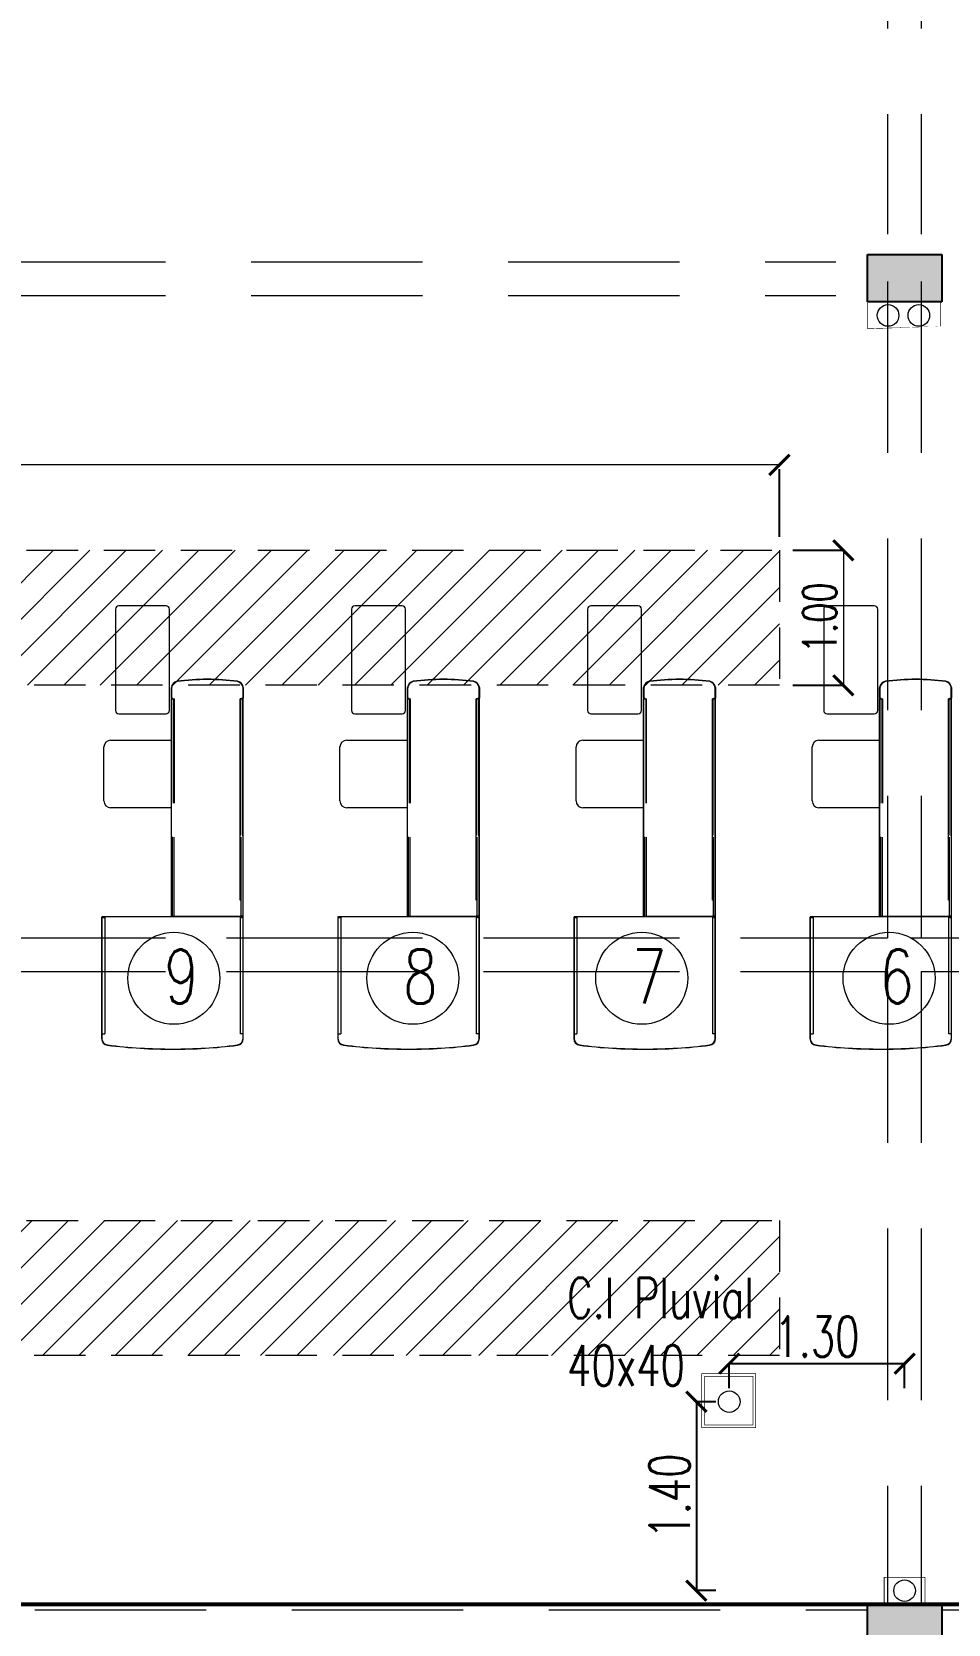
# Model space of a CAD drawing. Header units: millimetres. Extents: x 2828 to 3406, y 849 to 1266.
# Drawn here: x 2930.47 to 2937.26, y 1096.51 to 1108.31 of the extents above; entities that cross this region are included whole.
import ezdxf

# ---------------------------------------------------------------- set-up
doc = ezdxf.new("R2010")
doc.units = ezdxf.units.MM
doc.header["$PDMODE"] = 34
doc.header["$PDSIZE"] = -10
doc.linetypes.add('DASHDOT', pattern=[1, 0.5, -0.25, 0, -0.25])
doc.linetypes.add('DASHED', pattern=[19.049999999999997, 12.7, -6.35])
doc.layers.get('DEFPOINTS').update_dxf_attribs({"lineweight": 5})
for name, color, linetype, lineweight in [('0.05', 64, 'Continuous', 5), ('0.15', 41, 'Continuous', 13), ('0.2', 4, 'Continuous', 15), ('0.30', 1, 'Continuous', 25), ('arq cotas', 152, 'Continuous', 13), ('columnas', 12, 'Continuous', 20), ('EQUIPAMIENTO', 4, 'Continuous', 15), ('proyecciones', 221, 'DASHED', 5)]:
    doc.layers.add(name, color=color, linetype=linetype, lineweight=lineweight)
doc.layers.add('lucernarios nuevos', color=252, linetype='DASHED', lineweight=9, true_color=0x696969)
doc.layers.add('texto pluviales', color=52, linetype='Continuous')
doc.styles.add('100', font='romans.shx', dxfattribs={"width": 0.75, "height": 0.2})
doc.styles.add('250-cts', font='romans.shx', dxfattribs={"width": 0.7, "height": 0.25})
doc.dimstyles.new('250', dxfattribs={"dimtxt": 0.3, "dimasz": 0.15, "dimexe": 0, "dimexo": 0.1, "dimgap": 0.05, "dimtad": 1, "dimzin": 0, "dimdsep": 46, "dimtxsty": '250-cts', "dimblk": 'ARCHTICK', "dimcen": 0.02, "dimclrd": 256, "dimclre": 256, "dimclrt": 256, "dimazin": 0, "dimtfac": 1, "dimtofl": 0, "dimtmove": 1, "dimatfit": 0, "dimldrblk": 'OPEN90', "dimfxl": 1, "dimtolj": 1, "dimtzin": 0, "dimlwd": -1, "dimarcsym": 0})

# ---------------------------------------------------------------- blocks, each defined once
blk = doc.blocks.new('caja standard arneg 4')
for p, q in [((260.0725468676841, -108.4365185258821), (260.0725468676841, -108.3586691970213)), ((260.0725468676841, -108.4365185258821), (260.0725468676841, -108.3761218026084)), ((260.0741468676841, -108.3587589822835), (260.0741468676841, -108.4331456229312)), ((260.0741468676841, -108.3587589822835), (260.0741468676841, -108.4281456229312)), ((260.0741468676841, -108.4365185258821), (260.0741468676841, -108.3587589822832)), ((260.0741468676841, -108.4365185258821), (260.0741468676841, -108.3761218026084)), ((260.0747468676841, -108.4371185258819), (260.074746867684, -108.3597318852336)), ((260.603746867684, -108.4371185258819), (260.603746867684, -108.3597318852336)), ((260.6041468676842, -108.3587589822835), (260.6041468676842, -108.4331456229312)), ((260.6041468676842, -108.3587589822833), (260.6041468676842, -108.4365185258821)), ((260.6041468676842, -108.3761218026084), (260.6041468676842, -108.4365185258821)), ((260.6057468676842, -108.3586691970218), (260.6057468676842, -108.4365185258821)), ((260.6057468676842, -108.3761218026084), (260.6057468676842, -108.4365185258821)), ((260.0725468676841, -108.6472599543344), (260.0725468676841, -108.4429185258821)), ((260.0741468676842, -108.6472599543344), (260.0741468676842, -108.4413185258821)), ((260.0741468676842, -108.4413185258821), (260.0955468676842, -108.4413185258821)), ((260.0757468676841, -108.4381185258819), (260.0747468676841, -108.4371185258819)), ((260.0757468676841, -108.569318525882), (260.0757468676841, -108.4381185258819)), ((260.0845468676841, -108.4381185258821), (260.0757468676841, -108.4381185258821)), ((260.0845468676841, -108.4381185258821), (260.0757468676841, -108.4381185258821)), ((260.0845468676841, -108.4397185258822), (260.0757468676841, -108.4397185258822)), ((260.0845468676842, -108.4397185258821), (260.0757468676842, -108.4397185258821)), ((260.0845468676841, -108.4397185258822), (260.0757468676841, -108.4397185258822)), ((260.0757468676842, -108.6472599543344), (260.0757468676842, -108.4413185258821)), ((260.0845468676842, -108.4413185258821), (260.0757468676842, -108.4413185258821)), ((260.0845468676841, -108.4397185258822), (260.0845468676841, -108.4381185258822)), ((260.0845468676841, -108.4397185258822), (260.0845468676841, -108.4381185258822)), ((260.0845468676842, -108.4397185258821), (260.0845468676841, -108.4413185258821)), ((260.0907468676842, -108.6472599543344), (260.0907468676842, -108.4413185258821)), ((260.0955468676842, -108.6472599543344), (260.0955468676842, -108.4413185258821)), ((260.6041468676842, -108.4413185258821), (260.5827468676842, -108.4413185258821)), ((260.5827468676842, -108.6472599543344), (260.5827468676842, -108.4413185258821)), ((260.5875468676842, -108.6472599543344), (260.5875468676842, -108.4413185258821)), ((260.6025468676842, -108.4381185258821), (260.5937468676842, -108.4381185258821)), ((260.5937468676842, -108.4397185258821), (260.5937468676842, -108.4381185258821)), ((260.6025468676842, -108.4381185258821), (260.5937468676842, -108.4381185258821)), ((260.5937468676842, -108.4397185258821), (260.5937468676842, -108.4381185258821)), ((260.5937468676842, -108.4397185258821), (260.6025468676842, -108.4397185258821)), ((260.5937468676842, -108.4397185258821), (260.5937468676843, -108.4413185258821)), ((260.5937468676842, -108.4397185258821), (260.6025468676842, -108.4397185258821)), ((260.5937468676842, -108.4397185258821), (260.6025468676842, -108.4397185258821)), ((260.5937468676842, -108.4413185258821), (260.6025468676842, -108.4413185258821)), ((260.6025468676842, -108.6472599543344), (260.6025468676842, -108.4413185258821)), ((260.6027468676839, -108.4381185258819), (260.603746867684, -108.4371185258819)), ((260.6027468676839, -108.569318525882), (260.6027468676839, -108.4381185258819)), ((260.6041468676842, -108.6472599543344), (260.6041468676842, -108.4413185258821)), ((260.6057468676842, -108.6472599543344), (260.6057468676842, -108.4429185258821)), ((260.0725468676841, -109.2137833689348), (260.0725468676841, -108.6472599543344)), ((260.0741468676842, -109.2137833689348), (260.0741468676842, -108.6472599543344)), ((260.0757468676841, -109.2137833689348), (260.0757468676842, -108.6472599543344)), ((260.0757468676842, -109.2137833689348), (260.0757468676842, -108.6472599543344)), ((260.0907468676842, -109.2137833689348), (260.0907468676842, -108.6472599543344)), ((260.0955468676842, -109.2137833689348), (260.0955468676842, -108.6472599543344)), ((260.5827468676842, -109.2137833689348), (260.5827468676842, -108.6472599543344)), ((260.5875468676842, -109.2137833689348), (260.5875468676842, -108.6472599543344)), ((260.6025468676842, -109.2137833689348), (260.6025468676842, -108.6472599543344)), ((260.6027468676841, -109.2137833689348), (260.6027468676839, -108.6472599543344)), ((260.6041468676842, -109.2137833689348), (260.6041468676842, -108.6472599543344)), ((260.6057468676842, -109.2137833689348), (260.6057468676842, -108.6472599543344)), ((259.6225468676842, -108.7481452625946), (260.0725468676841, -108.7481452625946)), ((260.0725468676842, -108.7481452625946), (260.0725468676842, -109.2137833689348)), ((259.5725468676842, -109.1981452625946), (259.5725468676842, -108.7981452625946)), ((260.0725468676841, -110.0526919293177), (260.0725468676841, -109.2137833689348)), ((260.0741468676842, -110.0526919293177), (260.0741468676842, -109.2137833689348)), ((260.5827468676842, -109.9323185258821), (260.5827468676842, -109.2137833689348)), ((260.5875468676842, -109.4503185258821), (260.5875468676842, -109.2137833689348)), ((260.6025468676842, -109.4553185258821), (260.6025468676842, -109.2137833689348)), ((260.6041468676842, -110.0526919293177), (260.6041468676842, -109.2137833689348)), ((260.6057468676843, -110.0526919293177), (260.6057468676842, -109.2137833689348)), ((260.0725468676842, -109.2481452625946), (259.6225468676842, -109.2481452625946)), ((260.0786468676842, -109.4642919293177), (260.0786468676842, -110.0542919293177)), ((260.0907468676842, -109.465318525882), (260.0907468676842, -110.0521185258821)), ((260.5875468676842, -109.465318525882), (260.5875468676842, -110.0521185258821)), ((260.6016468676842, -109.4642919293177), (260.6016468676842, -110.0542919293177)), ((260.5875468676842, -109.9323185258821), (260.5827468676842, -109.9323185258821)), ((260.6041468676843, -110.0573919293177), (259.5573468676842, -110.0573919293177)), ((259.5573468676842, -110.0621919293177), (259.5787468676842, -110.0621919293177)), ((259.5677468676842, -110.0589919293177), (259.5589468676842, -110.0589919293177)), ((259.5677468676842, -110.0605919293177), (259.5589468676842, -110.0605919293177)), ((259.5677468676842, -110.0589919293177), (259.5677468676842, -110.0605919293177)), ((260.0741468676842, -110.0521185258821), (260.0955468676842, -110.0521185258821)), ((260.0845468676842, -110.0542919293177), (260.0757468676842, -110.0542919293177)), ((260.0845468676842, -110.0558919293177), (260.0757468676842, -110.0558919293177)), ((260.0786468676842, -110.0526919293177), (260.6016468676842, -110.0526919293177)), ((260.0786468676842, -110.0542919293177), (260.6016468676842, -110.0542919293177)), ((260.0845468676842, -110.0558919293177), (260.0845468676841, -110.0542919293177)), ((260.6041468676842, -110.0521185258821), (260.5827468676842, -110.0521185258821)), ((260.6041468676843, -110.0621919293177), (260.5827468676842, -110.0621919293177)), ((260.5937468676842, -110.0558919293177), (260.5937468676843, -110.0542919293177)), ((260.5937468676842, -110.0542919293177), (260.6025468676842, -110.0542919293177)), ((260.5937468676842, -110.0558919293177), (260.6025468676842, -110.0558919293177)), ((260.5937468676843, -110.0589919293177), (260.6025468676842, -110.0589919293177)), ((260.5937468676843, -110.0589919293177), (260.5937468676843, -110.0605919293177)), ((260.5937468676843, -110.0605919293177), (260.6025468676842, -110.0605919293177)), ((259.5573468676842, -110.9221919293177), (259.5787468676842, -110.9221919293177)), ((260.6041468676843, -110.9221919293177), (260.5827468676842, -110.9221919293177))]:
    blk.add_line(p, q)
for points in [[(259.5557468676842, -110.0621919293177), (259.5557468676842, -110.958865228118, 0.3820931952018066), (259.5994129753311, -111.0076636175781, 0.03082828400986723), (260.0853274864908, -111.0374681451721, 0.03126415029297378)], [(259.5573468676842, -110.0573919293177), (259.5573468676842, -110.958865228118, 0.3821589463866048), (259.5996008813186, -111.0060746511928, 0.03082882680791039), (260.0853268777343, -111.0358681452879)], [(260.0829662488767, -111.0374681451721, 0.03126415028998614), (260.5620807600346, -111.0076636175785, 0.3820931952183359), (260.6057468676842, -110.958865228118), (260.6057468676843, -110.0621919293177)], [(260.0829668576332, -111.0358681452879, 0.03126487225800623), (260.5618928540494, -111.0060746511929, 0.3821589463893099), (260.6041468676843, -110.958865228118), (260.6041468676843, -110.0573919293177)]]:
    blk.add_lwpolyline(points, format="xyb")
for points in [[(259.5787468676842, -110.0621919293177), (259.5787468676842, -110.9221919293177)], [(260.5827468676842, -110.0621919293177), (260.5827468676842, -110.9221919293177)]]:
    blk.add_lwpolyline(points)
for centre, radius, start, end in [((260.1277969663007, -108.3648440845795), 0.05559408811635735, 103.261543790923, 173.5290512955718), ((260.1277969663007, -108.3648440845795), 0.05399408811635736, 103.261543790923, 173.5290512955718), ((260.1277969663007, -108.3648440845795), 0.05399408811635736, 103.261543790923, 173.5290512955718), ((260.1283969663006, -108.3658169875301), 0.05399408811635736, 104.4487120632633, 173.5290512955718), ((260.339248366962, -110.0521140459715), 1.752995520090249, 90.00004900346242, 97.35206498923608), ((260.3391468676842, -110.0747653152692), 1.778219692337998, 90, 97.234668068721), ((260.3391468676842, -110.0747653152692), 1.776619692337998, 90, 97.234668068721), ((260.3391468676842, -110.0747653152692), 1.776619692337998, 90, 97.234668068721), ((260.3391468676841, -110.0747653152692), 1.778219692337998, 82.76533193127894, 90), ((260.3391468676841, -110.0747653152692), 1.776619692337998, 82.76533193127894, 90), ((260.3391468676841, -110.0747653152692), 1.776619692337998, 82.76533193127894, 90), ((260.3392453684061, -110.0521140459715), 1.752995520090249, 82.6479350107639, 89.99995099718893), ((260.5504967690676, -108.3648440845795), 0.05399408811635736, 6.470948704428173, 76.73845621111808), ((260.5504967690676, -108.3648440845795), 0.05399408811635736, 6.470948704428173, 76.73845621111808), ((260.5504967690676, -108.3648440845795), 0.05559408811635735, 6.470948704428173, 76.73845621111808), ((260.5500967690676, -108.3658169875301), 0.05399408811635736, 6.470948704428173, 75.55128793673667), ((260.0757468676841, -108.4365185258821), 0.0032, 180, 270), ((260.0757468676841, -108.4365185258821), 0.0032, 180, 270), ((260.0757468676842, -108.4429185258821), 0.0032, 90, 180), ((260.0757468676841, -108.4365185258822), 0.001599999999976717, 179.9999999980459, 270), ((260.0757468676841, -108.4365185258822), 0.001599999999976717, 179.9999999980459, 270), ((260.6025468676842, -108.4365185258821), 0.0016, 270, 6.957463365701443e-15), ((260.6025468676842, -108.4365185258821), 0.0032, 270, 6.957463365701443e-15), ((260.6025468676842, -108.4365185258821), 0.0016, 270, 6.957463365701443e-15), ((260.6025468676842, -108.4365185258821), 0.0032, 270, 6.957463365701443e-15), ((260.6025468676842, -108.4429185258821), 0.0032, 6.957463365701443e-15, 90), ((259.6225468676842, -108.7981452625946), 0.05, 90, 180), ((259.6225468676842, -109.1981452625946), 0.05, 180, 270), ((259.5589468676842, -110.0621919293177), 0.0032, 90, 180), ((259.5589468676842, -110.0621919293177), 0.0016, 90, 180), ((260.0757468676842, -110.0526919293177), 0.0032, 180, 270), ((260.0757468676842, -110.0526919293177), 0.0016, 180, 270), ((260.6025468676842, -110.0526919293177), 0.0032, 270, 6.957463365701443e-15), ((260.6025468676842, -110.0526919293177), 0.0016, 270, 6.957463365701443e-15), ((260.6025468676842, -110.0621919293177), 0.0032, 6.957463365701443e-15, 90), ((260.6025468676842, -110.0621919293177), 0.0016, 6.957463365701443e-15, 90)]:
    blk.add_arc(centre, radius, start, end)
blk = doc.blocks.new('CHEK OUT')
at = {"layer": 'EQUIPAMIENTO'}
blk.add_lwpolyline([(5506.001882904032, -1212.219346463425), (5506.001882904032, -1211.469346463425, 0.414213562373095), (5505.976882904032, -1211.444346463425), (5505.626882904032, -1211.444346463425, 0.4142135623731504), (5505.601882904032, -1211.469346463425), (5505.601882904032, -1212.219346463425, 0.414213562373095), (5505.626882904032, -1212.244346463425), (5505.976882904032, -1212.244346463425, 0.414213562373095)], format="xyb", close=True, dxfattribs=at)
blk.add_blockref('caja standard arneg 4', (5245.943904735343, -1103.691878050383), dxfattribs=at)
blk = doc.blocks.new('columnas')
at = {"layer": '0.05'}
h = blk.add_hatch(color=256, dxfattribs=at)
h.dxf.hatch_style = 1
h.paths.add_polyline_path([(7.350667655616225, 49.61647563411021), (7.900667655616237, 49.61647563411021), (7.900667655616235, 49.96647563411019), (7.350667655616226, 49.96647563411017)])
at = {"layer": '0.30', "lineweight": -2, "ltscale": 0.05}
h = blk.add_hatch(dxfattribs=at)
h.set_pattern_fill('ANSI31', color=256, scale=10000000000)
h.set_pattern_definition([(45, (0, 0), (-22450640302.67288, 22450640302.67289), [])])
h.paths.add_polyline_path([(7.350667655616225, 49.6164756341102), (7.900667655616236, 49.6164756341102), (7.900667655616236, 49.9664756341102), (7.350667655616225, 49.96647563411017)])
at = {"layer": '0.15', "lineweight": -2, "ltscale": 0.05}
for p, q in [((7.900667655616236, 49.9664756341102), (7.350667655616225, 49.96647563411017)), ((7.350667655616225, 49.96647563411017), (7.350667655616225, 49.6164756341102)), ((7.900667655616236, 49.6164756341102), (7.900667655616236, 49.9664756341102)), ((7.350667655616225, 49.6164756341102), (7.900667655616236, 49.6164756341102))]:
    blk.add_line(p, q, dxfattribs=at)
at = {"layer": '0.30'}
for p, q in [((7.350667655616225, 49.96647563411017), (7.900667655616236, 49.9664756341102)), ((7.350667655616225, 49.61647563411021), (7.350667655616225, 49.96647563411017)), ((7.900667655616236, 49.9664756341102), (7.900667655616236, 49.61647563411021)), ((7.900667655616236, 49.61647563411021), (7.350667655616225, 49.61647563411021))]:
    blk.add_line(p, q, dxfattribs=at)
blk = doc.blocks.new('_ARCHTICK')
at = {"color": 0, "linetype": 'ByBlock', "const_width": 0.15}
blk.add_lwpolyline([(-0.5, -0.5), (0.5, 0.5)], dxfattribs=at)
blk = doc.blocks.new('*D268')
at = {"layer": 'arq cotas', "linetype": 'DASHDOT', "lineweight": -2, "transparency": 16777216}
for p, q in [((2936.108771155906, 1104.465864556707), (2936.482505875425, 1104.465864556707)), ((2936.108771155906, 1103.465864556707), (2936.482505875425, 1103.465864556707))]:
    blk.add_line(p, q, dxfattribs=at)
at = {"layer": 'arq cotas', "transparency": 16777216}
blk.add_line((2936.482505875425, 1104.465864556707), (2936.482505875425, 1103.465864556707), dxfattribs=at)
at = {"layer": 'DEFPOINTS', "color": 0, "transparency": 16777216}
for p in [(2936.008771155906, 1104.465864556707), (2936.008771155906, 1103.465864556707), (2936.482505875425, 1103.465864556707)]:
    blk.add_point(p, dxfattribs=at)
at = {"layer": 'arq cotas', "transparency": 16777216, "xscale": 0.15, "yscale": 0.15, "zscale": 0.15}
for p, rotation in [((2936.482505875425, 1104.465864556707), 90), ((2936.482505875425, 1103.465864556707), 270)]:
    blk.add_blockref('_ARCHTICK', p, dxfattribs=dict(at, rotation=rotation))
at = {"layer": 'arq cotas', "transparency": 16777216, "insert": (2936.307505875424, 1103.965864556708), "char_height": 0.25, "attachment_point": 5, "rotation": 90, "style": '250-cts'}
blk.add_mtext('\\A1;1.00', dxfattribs=at)
blk = doc.blocks.new('_Open90')
at = {"color": 0, "linetype": 'ByBlock', "lineweight": -2}
for p, q in [((0, 0), (-1, 0)), ((-0.5, 0.5), (0, 0)), ((0, 0), (-0.5, -0.5))]:
    blk.add_line(p, q, dxfattribs=at)
blk = doc.blocks.new('*D269')
at = {"layer": 'arq cotas', "linetype": 'DASHDOT', "lineweight": -2, "transparency": 16777216}
for p, q in [((2919.570594970631, 1104.565864556707), (2919.570594970631, 1105.098507004216)), ((2936.008771155906, 1104.565864556707), (2936.008771155906, 1105.098507004216))]:
    blk.add_line(p, q, dxfattribs=at)
at = {"layer": 'arq cotas', "transparency": 16777216}
blk.add_line((2936.008771155906, 1105.098507004216), (2919.570594970631, 1105.098507004216), dxfattribs=at)
at = {"layer": 'DEFPOINTS', "color": 0, "transparency": 16777216}
for p in [(2919.570594970631, 1105.098507004216), (2919.570594970631, 1104.465864556707), (2936.008771155906, 1104.465864556707)]:
    blk.add_point(p, dxfattribs=at)
at = {"layer": 'arq cotas', "transparency": 16777216, "xscale": 0.15, "yscale": 0.15, "zscale": 0.15, "rotation": 180}
blk.add_blockref('_ARCHTICK', (2919.570594970631, 1105.098507004216), dxfattribs=at)
at = {"layer": 'arq cotas', "transparency": 16777216, "xscale": 0.15, "yscale": 0.15, "zscale": 0.15}
blk.add_blockref('_ARCHTICK', (2936.008771155906, 1105.098507004216), dxfattribs=at)
at = {"layer": 'arq cotas', "transparency": 16777216, "insert": (2927.789683063268, 1105.273507004216), "char_height": 0.25, "attachment_point": 5, "style": '250-cts'}
blk.add_mtext('\\A1;16.44', dxfattribs=at)
blk = doc.blocks.new('*D361')
at = {"layer": 'DEFPOINTS', "color": 0, "transparency": 16777216}
for p in [(2935.636510390188, 1098.158466250257), (2935.393500681766, 1096.758466250257), (2935.636510390188, 1096.758466250257)]:
    blk.add_point(p, dxfattribs=at)
at = {"layer": 'texto pluviales', "lineweight": -2, "transparency": 16777216}
for p, q in [((2935.536510390188, 1098.158466250257), (2935.393500681766, 1098.158466250257)), ((2935.536510390188, 1096.758466250257), (2935.393500681766, 1096.758466250257))]:
    blk.add_line(p, q, dxfattribs=at)
at = {"layer": 'texto pluviales', "transparency": 16777216}
blk.add_line((2935.393500681766, 1098.158466250257), (2935.393500681766, 1096.758466250257), dxfattribs=at)
at = {"layer": 'texto pluviales', "transparency": 16777216, "xscale": 0.15, "yscale": 0.15, "zscale": 0.15}
for p, rotation in [((2935.393500681766, 1098.158466250257), 90), ((2935.393500681766, 1096.758466250257), 270)]:
    blk.add_blockref('_ARCHTICK', p, dxfattribs=dict(at, rotation=rotation))
at = {"layer": 'texto pluviales', "transparency": 16777216, "insert": (2935.193500681766, 1097.458466250257), "char_height": 0.3, "attachment_point": 5, "rotation": 90, "style": '250-cts'}
blk.add_mtext('\\A1;1.40', dxfattribs=at)
blk = doc.blocks.new('*D362')
at = {"layer": 'DEFPOINTS', "color": 0, "transparency": 16777216}
for p in [(2936.936510390188, 1098.44028734543), (2935.636510390188, 1098.158466250257), (2936.936510390188, 1098.158466250257)]:
    blk.add_point(p, dxfattribs=at)
at = {"layer": 'texto pluviales', "lineweight": -2, "transparency": 16777216}
for p, q in [((2935.636510390188, 1098.258466250257), (2935.636510390188, 1098.44028734543)), ((2936.936510390188, 1098.258466250257), (2936.936510390188, 1098.44028734543))]:
    blk.add_line(p, q, dxfattribs=at)
at = {"layer": 'texto pluviales', "transparency": 16777216}
blk.add_line((2935.636510390188, 1098.44028734543), (2936.936510390188, 1098.44028734543), dxfattribs=at)
at = {"layer": 'texto pluviales', "transparency": 16777216, "xscale": 0.15, "yscale": 0.15, "zscale": 0.15, "rotation": 180}
blk.add_blockref('_ARCHTICK', (2935.636510390188, 1098.44028734543), dxfattribs=at)
at = {"layer": 'texto pluviales', "transparency": 16777216, "xscale": 0.15, "yscale": 0.15, "zscale": 0.15}
blk.add_blockref('_ARCHTICK', (2936.936510390188, 1098.44028734543), dxfattribs=at)
at = {"layer": 'texto pluviales', "transparency": 16777216, "insert": (2936.286510390188, 1098.64028734543), "char_height": 0.3, "attachment_point": 5, "style": '250-cts'}
blk.add_mtext('\\A1;1.30', dxfattribs=at)
blk = doc.blocks.new('A$C371A6B59')
at = {"layer": 'lucernarios nuevos', "ltscale": 0.03}
h = blk.add_hatch(dxfattribs=at)
h.set_pattern_fill('ANSI31', color=256, scale=0.06)
h.set_pattern_definition([(45, (-2900.796389098549, -1108.542963549037), (-0.1347038418160373, 0.1347038418160373), [])])
h.paths.add_polyline_path([(0, 1), (16.4381761852751, 1), (16.4381761852751, 0), (0, 0)])
blk.add_lwpolyline([(0, 1), (16.4381761852751, 1), (16.4381761852751, 0), (0, 0)], close=True, dxfattribs=at)

msp = doc.modelspace()

# ---------------------------------------------------------------- hatches: boundary and pattern name
at = {"layer": 'lucernarios nuevos', "ltscale": 0.03}
h = msp.add_hatch(dxfattribs=at)
h.set_pattern_fill('ANSI31', color=256, scale=0.06)
h.set_pattern_definition([(45, (0, -10.04183999139286), (-0.1347038418160373, 0.1347038418160373), [])])
h.paths.add_polyline_path([(2919.570594970625, 1099.501123557644), (2936.0087711559, 1099.501123557644), (2936.0087711559, 1098.501123557644), (2919.570594970625, 1098.501123557644)])

# ---------------------------------------------------------------- linework, layer by layer
at = {"layer": '0.15', "const_width": 0.005}
for points in [[(2936.683106816311, 1106.30745256722), (2936.662927222364, 1106.30745256722), (2936.662927222364, 1106.107452567221), (2937.202154022849, 1106.10745256722), (2937.20215402285, 1106.30745256722), (2937.176161681266, 1106.30745256722)], [(2937.067381808685, 1096.656866127904), (2937.087561402633, 1096.656866127904), (2937.087561402633, 1096.856866127903), (2936.785061402633, 1096.856866127904), (2936.785061402633, 1096.656866127903), (2936.804075604416, 1096.656866127903)]]:
    msp.add_lwpolyline(points, dxfattribs=at)
at = {"layer": '0.15', "const_width": 0.005, "elevation": 84.77242562520922}
for points in [[(2935.433414625832, 1098.365238895304), (2935.833413219275, 1098.365238895304), (2935.833413219275, 1097.965240306183), (2935.433414625832, 1097.965240306183)], [(2935.453414625832, 1098.345238895304), (2935.813413219275, 1098.345238895304), (2935.813413219275, 1097.985240306183), (2935.453414625832, 1097.985240306183)]]:
    msp.add_lwpolyline(points, close=True, dxfattribs=at)
at = {"layer": '0.2'}
for centre in [(2936.813978234809, 1106.205852444867), (2937.042190863432, 1106.205852444867), (2935.636510390188, 1098.158466250257), (2936.936510390188, 1096.758466250257)]:
    msp.add_circle(centre, 0.08, dxfattribs=at)
at = {"layer": 'EQUIPAMIENTO'}
for centre in [(2931.52041646288, 1101.295121875797), (2933.2913777912, 1101.295121875797), (2934.98814102895, 1101.295121875797), (2936.821413908458, 1101.295121875797)]:
    msp.add_circle(centre, 0.3409417004402258, dxfattribs=at)
at = {"layer": 'lucernarios nuevos', "ltscale": 0.03}
msp.add_lwpolyline([(2919.570594970625, 1099.501123557644), (2936.0087711559, 1099.501123557644), (2936.0087711559, 1098.501123557644), (2919.570594970625, 1098.501123557644)], close=True, dxfattribs=at)
at = {"layer": 'proyecciones', "color": 251, "ltscale": 0.1, "true_color": 0x6b6b6b}
for p, q in [((2936.8087711559, 1111.50745806901), (2936.8087711559, 1106.80745806901)), ((2937.0587711559, 1111.50745806901), (2937.0587711559, 1106.80745806901)), ((2918.758882339298, 1106.603469029062), (2936.427354361611, 1106.603469029062)), ((2936.8087711559, 1106.45745806901), (2936.8087711559, 1101.595380987384)), ((2937.0587711559, 1106.45745806901), (2937.0587711559, 1101.595380987385)), ((2918.758882339301, 1106.353469029062), (2936.427354361611, 1106.353469029062)), ((2903.335599985889, 1101.595380987384), (2936.8087711559, 1101.595380987384)), ((2918.7588823393, 1101.595380987383), (2936.808771155898, 1101.595380987384)), ((2936.977354361611, 1101.595380987384), (2954.943725408314, 1101.595380987384)), ((2903.335599916978, 1101.345380987384), (2936.8087711559, 1101.345380987385)), ((2918.7588823393, 1101.345380987384), (2936.808771155898, 1101.345380987384)), ((2936.8087711559, 1101.345380987384), (2936.8087711559, 1096.656866127903)), ((2937.0587711559, 1101.345380987384), (2937.0587711559, 1096.656866127903)), ((2937.0587711559, 1101.345380987385), (2954.943725408314, 1101.345380987384)), ((2919.058882339296, 1096.616584764963), (2936.661311402633, 1096.616584764962)), ((2937.211311402633, 1096.616584764963), (2954.793725408314, 1096.616584764963))]:
    msp.add_line(p, q, dxfattribs=at)
at = {"layer": 'proyecciones', "ltscale": 0.05, "const_width": 0.03}
msp.add_lwpolyline([(2899.551996156421, 1096.656866127903), (2954.943725408313, 1096.656866127903)], dxfattribs=at)

# ---------------------------------------------------------------- block references
at = {"layer": 'columnas'}
for p in [(2929.310643747016, 1056.69097693311), (2929.310643747017, 1046.690390493793)]:
    msp.add_blockref('columnas', p, dxfattribs=at)
at = {"layer": 'EQUIPAMIENTO'}
for p in [(-2574.514828070386, 2315.498903139276), (-2572.764828070386, 2315.498903139276), (-2571.014828070387, 2315.498903139276), (-2569.264828070388, 2315.498903139276)]:
    msp.add_blockref('CHEK OUT', p, dxfattribs=at)
at = {"layer": 'lucernarios nuevos'}
msp.add_blockref('A$C371A6B59', (2919.570594970631, 1103.465864556707), dxfattribs=at)

# ---------------------------------------------------------------- texts
at = {"layer": 'EQUIPAMIENTO', "char_height": 0.4, "attachment_point": 1, "style": '100'}
for s, insert in [('9', (2931.447867093453, 1101.509039869163)), ('8', (2933.218828421772, 1101.509039869163)), ('7', (2934.915591659523, 1101.509039869163)), ('6', (2936.74886453903, 1101.509039869163))]:
    msp.add_mtext_dynamic_manual_height_columns(s, width=50.70214550810817, gutter_width=12.5, heights=[0], dxfattribs=dict(at, insert=insert))
at = {"layer": 'texto pluviales', "insert": (2934.435280536126, 1099.076490538359, 84.77242562520922), "char_height": 0.3, "attachment_point": 1, "style": '250-cts'}
msp.add_mtext_dynamic_manual_height_columns('C.I Pluvial\\P40x40', width=50.70214550810817, gutter_width=12.5, heights=[0], dxfattribs=at)

# ---------------------------------------------------------------- dimensions: what is measured, and where the dimension line sits
at = {"layer": 'arq cotas'}
dim = msp.add_linear_dim(base=(2919.570594970631, 1105.098507004216), p1=(2936.008771155906, 1104.465864556707), p2=(2919.570594970631, 1104.465864556707), dimstyle='250', dxfattribs=at)
dim.commit()
dim.dimension.update_dxf_attribs({"geometry": '*D269', "text_midpoint": (2927.789683063268, 1105.273507004216)})
dim = msp.add_linear_dim(base=(2936.482505875425, 1103.465864556707), p1=(2936.008771155906, 1104.465864556707), p2=(2936.008771155906, 1103.465864556707), angle=90, dimstyle='250', dxfattribs=at)
dim.commit()
dim.dimension.update_dxf_attribs({"geometry": '*D268', "text_midpoint": (2936.307505875424, 1103.965864556708)})
at = {"layer": 'texto pluviales'}
dim = msp.add_linear_dim(base=(2936.936510390188, 1098.44028734543), p1=(2935.636510390188, 1098.158466250257), p2=(2936.936510390188, 1098.158466250257), dimstyle='250', override={"dimfxl": 0.125, "dimtfillclr": 256}, dxfattribs=at)
dim.commit()
dim.dimension.update_dxf_attribs({"geometry": '*D362', "text_midpoint": (2936.286510390188, 1098.64028734543)})
dim = msp.add_linear_dim(base=(2935.393500681766, 1096.758466250257), p1=(2935.636510390188, 1098.158466250257), p2=(2935.636510390188, 1096.758466250257), angle=90, dimstyle='250', override={"dimfxl": 0.125, "dimtfillclr": 256}, dxfattribs=at)
dim.commit()
dim.dimension.update_dxf_attribs({"geometry": '*D361', "text_midpoint": (2935.193500681766, 1097.458466250257)})

doc.saveas('drawing.dxf')
